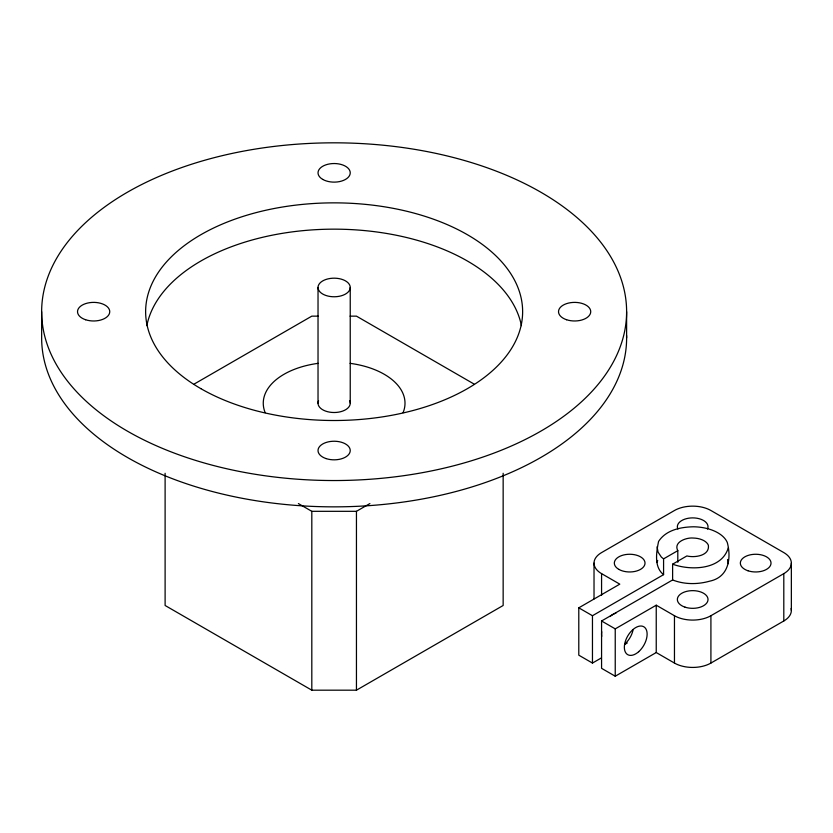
<?xml version="1.0" encoding="UTF-8"?>
<svg xmlns="http://www.w3.org/2000/svg" width="833" height="833" viewBox="0 0 833 833"><rect width="100%" height="100%" fill="white"/><g stroke="black" fill="none" stroke-linecap="round" stroke-linejoin="round"><path stroke-width="1.25" d="M601.436 657.883L592.461 663.068L578.789 655.175L578.789 607.83L592.461 615.722L663.578 574.655C653.822 567.013 656.404 552.112 658.559 541.481C665.931 529.923 680.873 526.987 693.65 526.789A35.6 20.554 0 0 1 727.313 542.554C731.561 558.808 728.479 577.311 709.643 581.184C697.585 584.547 684.341 584.579 672.616 579.955L601.572 620.981L601.572 668.326L615.233 676.219L656.237 652.541L674.459 663.068A25.771 14.879 0 0 0 710.913 663.068L783.801 620.981A25.771 14.879 0 0 0 791.131 608.517M657.091 562.556L657.685 560.442M728.271 547.885C721.711 569.918 690.817 570.886 672.616 564.18L672.616 579.955M194.224 384.034L311.813 316.144L318.185 316.144M298.37 503.559L311.813 511.316L356.451 511.316L369.894 503.559M165.111 473.279L165.111 605.487L311.813 690.182L356.451 690.182L503.153 605.487L503.153 473.279M578.789 607.83L619.794 584.152L601.572 573.635A25.771 14.879 0 0 1 601.572 552.591L674.459 510.504A25.771 14.879 0 0 1 710.913 510.504L783.801 552.591A25.771 14.879 0 0 1 783.801 573.635L783.801 620.981M663.578 574.655L663.578 558.87L677.802 550.665C673.168 542.054 686.402 537.389 693.118 538.035A16.108 9.298 0 0 1 708.352 545.167C709.987 555.809 694.566 557.954 686.892 555.934L672.616 564.18M601.572 620.981L615.233 628.873L656.237 605.195L674.459 615.722A25.771 14.879 0 0 0 710.913 615.722L783.801 573.635M625.021 644.263L627.27 642.972M350.079 316.144L356.451 316.144L474.039 384.034M663.578 558.87L661.381 557.121L658.06 552.112L657.091 546.771M727.532 559.537L728.271 563.67M791.35 563.118L791.35 610.464M710.913 615.722L710.913 663.068M677.802 550.665L677.802 562.265M674.459 615.722L674.459 663.068M656.237 605.195L656.237 652.541M626.614 311.688A292.487 168.86 0 0 1 187.894 457.921A292.487 168.86 0 0 1 187.894 165.444A292.487 168.86 0 0 1 626.614 311.688L626.614 337.99M615.233 628.873L615.233 676.219M601.572 573.635L601.572 595.387M594.023 563.118L594.023 598.948M592.461 615.722L592.461 663.068M356.451 511.316L356.451 690.182M350.235 287.479A16.108 9.298 0 0 1 326.078 295.528A16.108 9.298 0 0 1 326.078 279.419A16.108 9.298 0 0 1 350.235 287.479L350.235 403.214M318.029 287.479L318.029 403.214M311.813 511.316L311.813 690.182M41.65 311.688L41.65 337.99A292.487 168.86 0 0 0 336.303 506.849A292.487 168.86 0 0 0 626.583 335.48M633.07 629.873A16.108 9.298 -60 0 1 625.021 643.815M677.875 529.028A15.338 8.851 0 0 1 692.681 517.887A15.338 8.851 0 0 1 707.498 529.028M601.738 636.318A16.108 9.298 -60 0 1 601.738 631.747M610.006 616.555A16.108 9.298 -60 0 1 615.91 613.15M265.175 412.658A70.867 40.921 0 0 1 318.175 363.344M350.089 363.344A70.867 40.921 0 0 1 403.089 412.658M349.693 400.808A16.108 9.298 0 0 1 334.137 412.512A16.108 9.298 0 0 1 318.57 400.808M146.847 325.641A188.508 108.831 0 0 1 334.137 229.158A188.508 108.831 0 0 1 521.416 325.641M638.682 651.708A16.108 9.298 -60 0 0 643.794 626.76A16.108 9.298 -60 0 0 624.74 643.659A16.108 9.298 -60 0 0 638.682 651.708M748.024 570.782A15.338 8.851 0 0 0 771.025 563.118A15.338 8.851 0 0 0 748.024 555.444A15.338 8.851 0 0 0 748.024 570.782M618.836 569.376A15.338 8.851 0 0 0 644.492 565.409A15.338 8.851 0 0 0 625.708 554.559A15.338 8.851 0 0 0 618.836 569.376M685.018 607.153A15.338 8.851 0 0 0 708.019 599.489A15.338 8.851 0 0 0 685.018 591.826A15.338 8.851 0 0 0 685.018 607.153M566.575 319.737A16.108 9.298 0 0 0 590.732 311.688A16.108 9.298 0 0 0 566.575 303.629A16.108 9.298 0 0 0 566.575 319.737M322.746 179.407A16.108 9.298 0 0 0 349.693 175.242A16.108 9.298 0 0 0 329.962 163.851A16.108 9.298 0 0 0 322.746 179.407M326.078 458.587A16.108 9.298 0 0 0 350.235 450.528A16.108 9.298 0 0 0 326.078 442.479A16.108 9.298 0 0 0 326.078 458.587M85.58 319.737A16.108 9.298 0 0 0 109.748 311.688A16.108 9.298 0 0 0 85.58 303.629A16.108 9.298 0 0 0 85.58 319.737M200.836 388.636A188.508 108.831 0 0 0 516.21 339.854A188.508 108.831 0 0 0 285.344 206.563A188.508 108.831 0 0 0 200.836 388.636"/></g></svg>
